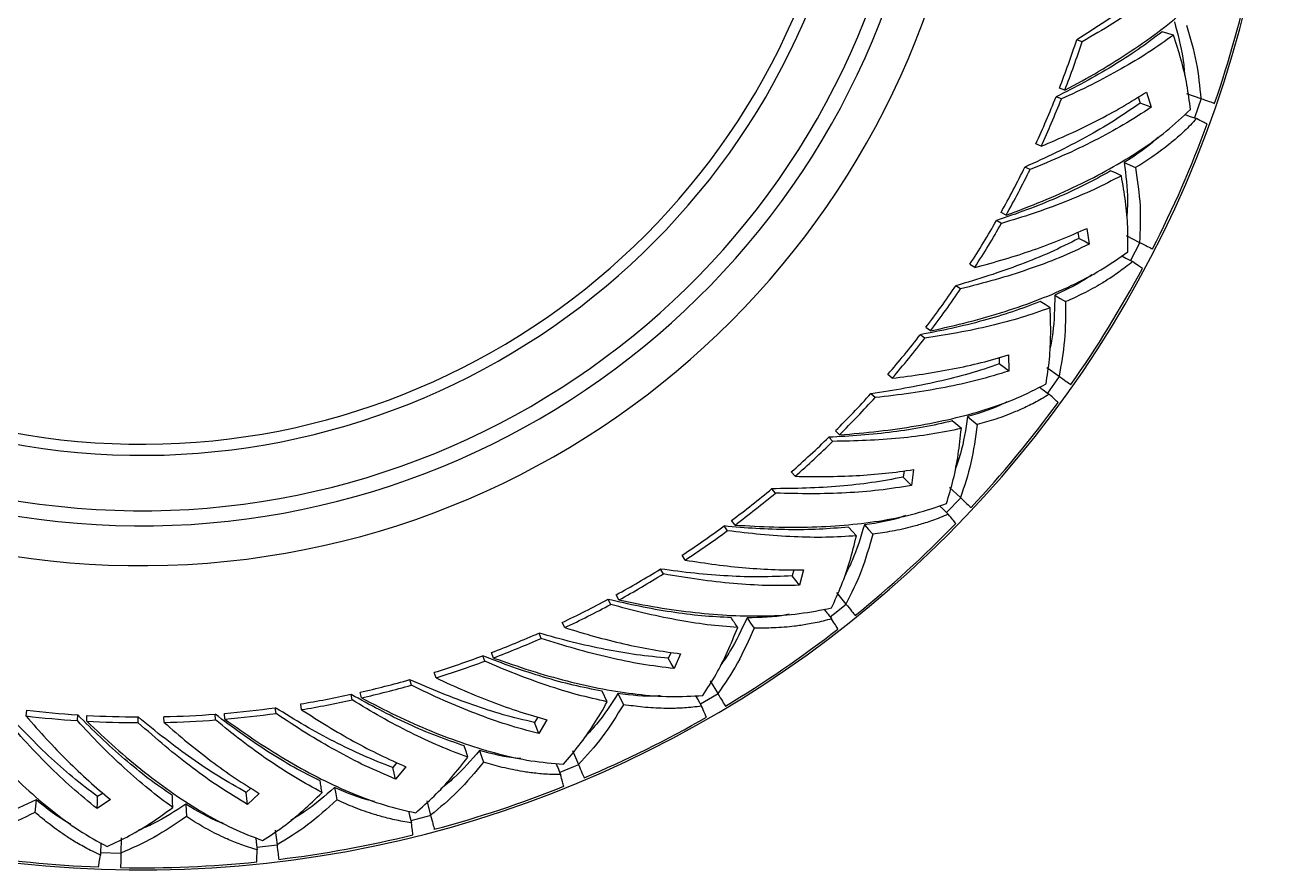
# Model space of a CAD drawing. Header units: millimetres. Extents: x 0 to 597, y 0 to 420.
# Drawn here: x 418.37 to 431.41, y 239.92 to 248.71 of the extents above; entities that cross this region are included whole.
import ezdxf

# ---------------------------------------------------------------- set-up
doc = ezdxf.new("R2010")
doc.units = ezdxf.units.MM

msp = doc.modelspace()

# ---------------------------------------------------------------- linework, layer by layer
at = {"color": 7, "linetype": 'Continuous', "lineweight": 25}
for p, q in [((429.361, 248.541), (429.304, 248.56)), ((429.145, 247.946), (429.089, 247.968)), ((429.181, 248.036), (429.125, 248.058)), ((429.945, 247.966), (429.963, 247.902)), ((430.031, 248.018), (430.08, 247.859)), ((430.447, 248.001), (430.595, 247.95)), ((430.598, 247.949), (430.528, 247.749)), ((430.08, 247.859), (429.963, 247.902)), ((428.934, 247.453), (428.879, 247.478)), ((429.798, 247.283), (429.917, 247.231)), ((428.819, 247.21), (428.765, 247.237)), ((428.57, 246.735), (428.517, 246.764)), ((428.522, 246.651), (428.47, 246.68)), ((429.317, 246.559), (429.326, 246.493)), ((429.409, 246.599), (429.435, 246.434)), ((429.819, 246.524), (429.958, 246.453)), ((429.962, 246.452), (429.864, 246.264)), ((428.244, 246.192), (428.194, 246.224)), ((428.096, 245.968), (428.047, 246.002)), ((427.724, 245.455), (427.677, 245.492)), ((427.784, 245.532), (427.736, 245.568)), ((428.499, 245.254), (428.499, 245.188)), ((428.596, 245.281), (428.599, 245.114)), ((427.386, 245.039), (427.34, 245.078)), ((428.992, 245.149), (429.12, 245.06)), ((429.122, 245.057), (428.999, 244.885)), ((427.208, 244.838), (427.164, 244.878)), ((428.104, 244.515), (428.01, 244.594)), ((428.169, 244.639), (428.269, 244.556)), ((426.768, 244.382), (426.727, 244.425)), ((426.838, 244.45), (426.795, 244.493)), ((426.375, 244.018), (426.335, 244.063)), ((427.508, 244.075), (427.498, 244.009)), ((427.607, 244.088), (427.587, 243.922)), ((427.981, 243.903), (428.095, 243.796)), ((426.171, 243.843), (426.133, 243.889)), ((428.098, 243.794), (427.951, 243.64)), ((425.672, 243.452), (425.637, 243.501)), ((425.75, 243.51), (425.714, 243.558)), ((427.013, 243.398), (426.931, 243.49)), ((425.232, 243.146), (425.199, 243.196)), ((425.006, 243.002), (424.974, 243.053)), ((426.362, 243.046), (426.343, 242.982)), ((426.462, 243.045), (426.419, 242.884)), ((424.458, 242.685), (424.429, 242.737)), ((424.543, 242.731), (424.514, 242.784)), ((426.806, 242.809), (426.904, 242.688)), ((423.979, 242.443), (423.953, 242.497)), ((423.735, 242.331), (423.711, 242.386)), ((423.148, 242.093), (423.127, 242.149)), ((423.239, 242.127), (423.217, 242.183)), ((425.084, 242.186), (425.056, 242.125)), ((425.183, 242.171), (425.118, 242.017)), ((422.64, 241.92), (422.622, 241.977)), ((422.383, 241.844), (422.367, 241.901)), ((425.491, 241.89), (425.571, 241.756)), ((421.768, 241.69), (421.756, 241.748)), ((421.863, 241.711), (421.85, 241.769)), ((424.421, 241.671), (424.368, 241.782)), ((418.375, 241.523), (418.382, 241.583)), ((420.443, 241.49), (420.438, 241.55)), ((420.976, 241.549), (420.968, 241.609)), ((421.242, 241.589), (421.232, 241.648)), ((418.909, 241.475), (418.913, 241.535)), ((419.006, 241.469), (419.009, 241.529)), ((419.542, 241.453), (419.543, 241.513)), ((419.811, 241.456), (419.809, 241.516)), ((420.346, 241.482), (420.342, 241.542)), ((423.698, 241.512), (423.663, 241.456)), ((423.708, 241.341), (423.663, 241.456)), ((423.794, 241.483), (423.708, 241.341)), ((424.06, 241.163), (424.121, 241.019)), ((422.233, 241.038), (422.189, 240.987)), ((422.324, 240.996), (422.219, 240.866)), ((420.715, 240.772), (420.666, 240.728)), ((419.252, 240.655), (419.115, 240.559)), ((419.176, 240.72), (419.12, 240.684)), ((420.8, 240.718), (420.678, 240.604)), ((422.543, 240.641), (422.583, 240.49)), ((422.584, 240.487), (422.378, 240.434)), ((419.364, 240.254), (419.362, 240.097)), ((420.967, 240.336), (420.986, 240.181)), ((420.986, 240.178), (420.776, 240.154)), ((419.361, 240.094), (419.149, 240.099))]:
    msp.add_line(p, q, dxfattribs=at)
at = {"color": 7, "linetype": 'Continuous', "lineweight": 25, "flags": 128}
for points in [[(430.311, 248.61), (430.252, 248.627), (430.193, 248.644)], [(430.431, 247.785), (430.475, 247.768), (430.549, 247.741)], [(429.769, 247.146), (429.713, 247.172), (429.657, 247.197)], [(429.435, 246.434), (429.38, 246.464), (429.326, 246.493)], [(429.773, 246.312), (429.814, 246.29), (429.884, 246.253)], [(429.076, 245.904), (429.131, 245.87), (429.187, 245.836)], [(429.028, 245.772), (428.976, 245.805), (428.924, 245.838)], [(428.599, 245.114), (428.549, 245.151), (428.499, 245.188)], [(427.587, 243.922), (427.542, 243.966), (427.498, 244.009)], [(427.877, 243.712), (427.911, 243.679), (427.968, 243.624)], [(427.095, 243.512), (427.139, 243.464), (427.183, 243.416)], [(426.419, 242.884), (426.381, 242.933), (426.343, 242.982)], [(426.907, 242.685), (426.77, 242.576), (426.741, 242.553)], [(425.875, 242.545), (425.912, 242.491), (425.948, 242.438)], [(425.118, 242.017), (425.087, 242.071), (425.056, 242.125)], [(424.532, 241.758), (424.561, 241.7), (424.59, 241.641)], [(425.339, 241.735), (425.362, 241.694), (425.402, 241.626)], [(425.573, 241.753), (425.473, 241.694), (425.39, 241.645)], [(422.971, 241.095), (422.952, 241.153), (422.934, 241.212)], [(423.092, 241.165), (423.113, 241.103), (423.133, 241.042)], [(422.219, 240.866), (422.204, 240.927), (422.189, 240.987)], [(424.123, 241.015), (424.069, 240.993), (423.927, 240.934)], [(421.584, 240.779), (421.596, 240.715), (421.608, 240.651)], [(418.481, 240.65), (418.475, 240.585), (418.468, 240.52)], [(419.115, 240.559), (419.118, 240.621), (419.12, 240.684)], [(419.901, 240.571), (419.899, 240.633), (419.898, 240.695)], [(420.678, 240.604), (420.672, 240.666), (420.666, 240.728)], [(420.037, 240.606), (420.04, 240.541), (420.043, 240.476)], [(422.354, 240.534), (422.365, 240.488), (422.384, 240.412)], [(420.765, 240.256), (420.77, 240.21), (420.778, 240.131)]]:
    msp.add_lwpolyline(points, dxfattribs=at)
at = {"color": 7, "linetype": 'Continuous', "lineweight": 25}
for radius, start, end in [(11.833, 176.9553, 77.3499), (8.667, 105.6409, 356.9553), (8.252, 176.9553, 73.794), (8.095, 176.9553, 73.565), (7.518, 176.9553, 72.6384), (7.403, 176.9553, 72.4351), (11.811, 340.9553, 347.8443), (10.241, 338.8395, 341.8234), (10.301, 338.8395, 341.8234), (10.241, 335.3153, 338.2991), (10.301, 335.3153, 338.2991), (11.811, 332.9553, 339.8443), (10.241, 330.8395, 333.8234), (10.301, 330.8395, 333.8234), (10.241, 327.3153, 330.2991), (10.301, 327.3153, 330.2991), (11.811, 324.9553, 331.8443), (10.241, 322.8395, 325.8234), (10.301, 322.8395, 325.8234), (10.241, 319.3153, 322.2991), (10.301, 319.3153, 322.2991), (10.241, 314.8395, 317.8234), (10.301, 314.8395, 317.8234), (11.811, 316.9553, 323.8443), (10.241, 311.3153, 314.2991), (10.301, 311.3153, 314.2991), (10.241, 306.8395, 309.8234), (10.301, 306.8395, 309.8234), (10.241, 303.3153, 306.2991), (11.811, 308.9553, 315.8443), (10.301, 303.3153, 306.2991), (10.241, 298.8395, 301.8234), (10.301, 298.8395, 301.8234), (10.241, 295.3153, 298.2991), (10.301, 295.3153, 298.2991), (10.241, 290.8395, 293.8234), (10.301, 290.8395, 293.8234), (11.811, 300.9553, 307.8443), (10.241, 287.3153, 290.2991), (10.301, 287.3153, 290.2991), (10.241, 282.8395, 285.8234), (10.301, 282.8395, 285.8234), (10.241, 279.3153, 282.2991), (10.301, 279.3153, 282.2991), (10.241, 263.3153, 266.2991), (10.241, 274.8395, 277.8234), (10.301, 274.8395, 277.8234), (10.301, 263.3153, 266.2991), (10.301, 266.8395, 269.8234), (10.241, 266.8395, 269.8234), (10.241, 271.3153, 274.2991), (10.301, 271.3153, 274.2991), (11.811, 292.9553, 299.8443), (11.811, 284.9553, 291.8443), (11.811, 276.9553, 283.8443), (11.811, 260.9553, 267.8443), (11.811, 268.9553, 275.8443)]:
    msp.add_arc((419.574, 251.755), radius, start, end, dxfattribs=at)
for points, knots in [([(429.181, 248.036), (429.3, 248.101), (429.539, 248.232), (429.873, 248.443), (430.184, 248.662), (430.464, 248.892), (430.719, 249.134), (430.857, 249.305), (430.927, 249.393)], [0, 0, 0, 0, 0.166041, 0.333058, 0.499187, 0.663306, 0.828996, 1, 1, 1, 1]), ([(430.398, 249.385), (430.317, 249.311), (430.159, 249.164), (429.891, 248.955), (429.609, 248.753), (429.406, 248.624), (429.304, 248.56)], [0, 0, 0, 0, 0.255034, 0.499997, 0.749996, 1, 1, 1, 1]), ([(430.52, 249.359), (430.434, 249.284), (430.266, 249.138), (429.983, 248.93), (429.684, 248.73), (429.469, 248.604), (429.361, 248.541)], [0, 0, 0, 0, 0.2553174, 0.5002989, 0.7501599, 1, 1, 1, 1]), ([(430.32, 248.75), (430.355, 248.621), (430.407, 248.432), (430.422, 248.252), (430.427, 248.194)], [0, 0, 0, 0, 0.677836, 1, 1, 1, 1]), ([(430.193, 248.644), (430.111, 248.583), (429.949, 248.46), (429.677, 248.286), (429.391, 248.121), (429.189, 248.018), (429.089, 247.968)], [0, 0, 0, 0, 0.250448, 0.499999, 0.755253, 1, 1, 1, 1]), ([(430.311, 248.61), (430.225, 248.549), (430.054, 248.427), (429.766, 248.255), (429.465, 248.094), (429.25, 247.994), (429.145, 247.946)], [0, 0, 0, 0, 0.250635, 0.500174, 0.755311, 1, 1, 1, 1]), ([(430.488, 247.836), (430.477, 247.921), (430.456, 248.089), (430.395, 248.348), (430.339, 248.523), (430.311, 248.61)], [0, 0, 0, 0, 0.339373, 0.672334, 1, 1, 1, 1]), ([(430.446, 248.715), (430.484, 248.584), (430.56, 248.322), (430.583, 248.074), (430.595, 247.95)], [0, 0, 0, 0, 0.499579, 1, 1, 1, 1]), ([(428.934, 247.453), (429.033, 247.495), (429.231, 247.58), (429.513, 247.717), (429.783, 247.862), (429.948, 247.966), (430.031, 248.018)], [0, 0, 0, 0, 0.249919, 0.499819, 0.749989, 1, 1, 1, 1]), ([(430.595, 247.95), (430.627, 247.939), (430.691, 247.917), (430.723, 247.906), (430.739, 247.9)], [0, 0, 0, 0, 0.498256, 1, 1, 1, 1]), ([(428.57, 246.735), (428.697, 246.783), (428.952, 246.88), (429.312, 247.041), (429.65, 247.216), (429.96, 247.404), (430.245, 247.608), (430.406, 247.759), (430.488, 247.836)], [0, 0, 0, 0, 0.166041, 0.333058, 0.499186, 0.663304, 0.828995, 1, 1, 1, 1]), ([(429.963, 247.902), (429.872, 247.839), (429.695, 247.716), (429.401, 247.546), (429.093, 247.386), (428.874, 247.286), (428.765, 247.237)], [0, 0, 0, 0, 0.2550337, 0.499997, 0.749998, 1, 1, 1, 1]), ([(430.08, 247.859), (429.984, 247.797), (429.798, 247.675), (429.488, 247.509), (429.165, 247.353), (428.934, 247.258), (428.819, 247.21)], [0, 0, 0, 0, 0.255316, 0.5003, 0.750161, 1, 1, 1, 1]), ([(430.549, 247.741), (430.528, 247.719), (430.489, 247.675), (430.428, 247.615), (430.37, 247.561), (430.315, 247.514), (430.224, 247.44), (430.096, 247.344), (429.974, 247.267), (429.917, 247.231)], [0, 0, 0, 0, 0.120105, 0.230147, 0.330172, 0.420239, 0.5004, 0.764728, 1, 1, 1, 1]), ([(430.662, 247.685), (430.649, 247.691), (430.623, 247.704), (430.574, 247.729), (430.549, 247.741)], [0, 0, 0, 0, 0.5003701, 1, 1, 1, 1]), ([(430.149, 247.547), (430.142, 247.54), (430.044, 247.442), (429.916, 247.36), (429.798, 247.283)], [0, 0, 0, 0, 0.073598, 1, 1, 1, 1]), ([(429.798, 247.283), (429.814, 247.151), (429.839, 246.956), (429.829, 246.776), (429.826, 246.718)], [0, 0, 0, 0, 0.677833, 1, 1, 1, 1]), ([(429.657, 247.197), (429.567, 247.147), (429.39, 247.048), (429.096, 246.914), (428.79, 246.79), (428.575, 246.716), (428.47, 246.68)], [0, 0, 0, 0, 0.250454, 0.499998, 0.755253, 1, 1, 1, 1]), ([(429.917, 247.231), (429.936, 247.096), (429.975, 246.826), (429.964, 246.578), (429.958, 246.453)], [0, 0, 0, 0, 0.499577, 1, 1, 1, 1]), ([(429.769, 247.146), (429.675, 247.098), (429.489, 247.001), (429.18, 246.871), (428.859, 246.753), (428.633, 246.684), (428.522, 246.651)], [0, 0, 0, 0, 0.2506376, 0.5001735, 0.7553099, 1, 1, 1, 1]), ([(429.836, 246.355), (429.837, 246.44), (429.84, 246.61), (429.816, 246.875), (429.784, 247.056), (429.769, 247.146)], [0, 0, 0, 0, 0.339378, 0.672331, 1, 1, 1, 1]), ([(428.244, 246.192), (428.348, 246.22), (428.556, 246.276), (428.854, 246.373), (429.142, 246.479), (429.32, 246.559), (429.409, 246.599)], [0, 0, 0, 0, 0.249916, 0.499818, 0.749987, 1, 1, 1, 1]), ([(429.326, 246.493), (429.227, 246.444), (429.035, 246.347), (428.719, 246.22), (428.393, 246.104), (428.162, 246.036), (428.047, 246.002)], [0, 0, 0, 0, 0.255032, 0.499996, 0.75, 1, 1, 1, 1]), ([(429.435, 246.434), (429.332, 246.386), (429.131, 246.292), (428.801, 246.17), (428.459, 246.061), (428.217, 245.999), (428.096, 245.968)], [0, 0, 0, 0, 0.2553188, 0.5003047, 0.7501603, 1, 1, 1, 1]), ([(429.958, 246.453), (429.988, 246.438), (430.049, 246.407), (430.079, 246.392), (430.094, 246.384)], [0, 0, 0, 0, 0.498255, 1, 1, 1, 1]), ([(427.784, 245.532), (427.916, 245.562), (428.182, 245.622), (428.561, 245.732), (428.92, 245.857), (429.253, 246.001), (429.564, 246.164), (429.745, 246.29), (429.836, 246.355)], [0, 0, 0, 0, 0.166042, 0.333057, 0.499187, 0.663304, 0.828995, 1, 1, 1, 1]), ([(429.884, 246.253), (429.86, 246.233), (429.815, 246.196), (429.746, 246.145), (429.681, 246.1), (429.62, 246.06), (429.52, 245.999), (429.38, 245.922), (429.249, 245.863), (429.187, 245.836)], [0, 0, 0, 0, 0.120104, 0.230143, 0.330172, 0.420243, 0.500397, 0.764725, 1, 1, 1, 1]), ([(429.988, 246.181), (429.976, 246.189), (429.952, 246.206), (429.906, 246.237), (429.884, 246.253)], [0, 0, 0, 0, 0.500369, 1, 1, 1, 1]), ([(429.46, 246.116), (429.452, 246.11), (429.342, 246.027), (429.204, 245.963), (429.076, 245.904)], [0, 0, 0, 0, 0.073589, 1, 1, 1, 1]), ([(429.076, 245.904), (429.074, 245.771), (429.071, 245.575), (429.036, 245.398), (429.025, 245.34)], [0, 0, 0, 0, 0.677835, 1, 1, 1, 1]), ([(428.924, 245.838), (428.829, 245.801), (428.639, 245.728), (428.33, 245.636), (428.01, 245.556), (427.786, 245.513), (427.677, 245.492)], [0, 0, 0, 0, 0.25045, 0.499997, 0.755248, 1, 1, 1, 1]), ([(429.028, 245.772), (428.929, 245.737), (428.731, 245.667), (428.407, 245.582), (428.072, 245.51), (427.839, 245.473), (427.724, 245.455)], [0, 0, 0, 0, 0.250639, 0.500175, 0.75531, 1, 1, 1, 1]), ([(428.985, 244.979), (428.998, 245.064), (429.024, 245.232), (429.037, 245.497), (429.031, 245.681), (429.028, 245.772)], [0, 0, 0, 0, 0.3393679, 0.6723339, 1, 1, 1, 1]), ([(429.187, 245.836), (429.187, 245.7), (429.188, 245.427), (429.142, 245.182), (429.12, 245.06)], [0, 0, 0, 0, 0.499584, 1, 1, 1, 1]), ([(427.386, 245.039), (427.492, 245.053), (427.706, 245.08), (428.015, 245.134), (428.314, 245.199), (428.502, 245.253), (428.596, 245.281)], [0, 0, 0, 0, 0.249916, 0.499818, 0.749986, 1, 1, 1, 1]), ([(428.499, 245.188), (428.394, 245.152), (428.19, 245.083), (427.86, 245.001), (427.52, 244.931), (427.282, 244.896), (427.164, 244.878)], [0, 0, 0, 0, 0.255031, 0.499993, 0.749997, 1, 1, 1, 1]), ([(428.599, 245.114), (428.49, 245.081), (428.277, 245.015), (427.934, 244.941), (427.58, 244.88), (427.332, 244.852), (427.208, 244.838)], [0, 0, 0, 0, 0.255317, 0.500303, 0.75016, 1, 1, 1, 1]), ([(426.838, 244.45), (426.973, 244.461), (427.245, 244.484), (427.636, 244.54), (428.008, 244.614), (428.358, 244.71), (428.689, 244.828), (428.885, 244.928), (428.985, 244.979)], [0, 0, 0, 0, 0.166041, 0.333056, 0.499185, 0.663302, 0.828992, 1, 1, 1, 1]), ([(428.916, 244.946), (428.929, 244.937), (428.963, 244.912), (428.996, 244.887), (429.018, 244.872)], [0, 0, 0, 0, 0.372334, 1, 1, 1, 1]), ([(429.12, 245.06), (429.147, 245.04), (429.202, 245.002), (429.23, 244.982), (429.244, 244.972)], [0, 0, 0, 0, 0.498255, 1, 1, 1, 1]), ([(429.018, 244.872), (428.992, 244.856), (428.942, 244.825), (428.866, 244.784), (428.796, 244.748), (428.73, 244.718), (428.623, 244.671), (428.473, 244.614), (428.335, 244.574), (428.269, 244.556)], [0, 0, 0, 0, 0.120107, 0.230141, 0.330175, 0.420244, 0.500401, 0.764725, 1, 1, 1, 1]), ([(429.111, 244.786), (429.1, 244.796), (429.079, 244.816), (429.038, 244.853), (429.018, 244.872)], [0, 0, 0, 0, 0.500373, 1, 1, 1, 1]), ([(428.579, 244.795), (428.571, 244.79), (428.45, 244.723), (428.304, 244.679), (428.169, 244.639)], [0, 0, 0, 0, 0.073596, 1, 1, 1, 1]), ([(428.01, 244.594), (427.91, 244.571), (427.712, 244.525), (427.393, 244.477), (427.065, 244.442), (426.838, 244.431), (426.727, 244.425)], [0, 0, 0, 0, 0.250452, 0.499998, 0.755252, 1, 1, 1, 1]), ([(428.169, 244.639), (428.149, 244.507), (428.119, 244.313), (428.06, 244.142), (428.04, 244.088)], [0, 0, 0, 0, 0.67785, 1, 1, 1, 1]), ([(428.269, 244.556), (428.251, 244.421), (428.214, 244.15), (428.134, 243.914), (428.095, 243.796)], [0, 0, 0, 0, 0.499569, 1, 1, 1, 1]), ([(428.104, 244.515), (428, 244.494), (427.794, 244.452), (427.462, 244.412), (427.121, 244.388), (426.884, 244.384), (426.768, 244.382)], [0, 0, 0, 0, 0.250638, 0.500175, 0.755311, 1, 1, 1, 1]), ([(427.95, 243.735), (427.975, 243.817), (428.024, 243.98), (428.074, 244.241), (428.094, 244.424), (428.104, 244.515)], [0, 0, 0, 0, 0.339372, 0.6723243, 1, 1, 1, 1]), ([(426.375, 244.018), (426.483, 244.016), (426.698, 244.013), (427.012, 244.024), (427.317, 244.047), (427.51, 244.074), (427.607, 244.088)], [0, 0, 0, 0, 0.249916, 0.499818, 0.749987, 1, 1, 1, 1]), ([(427.498, 244.009), (427.39, 243.989), (427.178, 243.949), (426.839, 243.913), (426.493, 243.892), (426.253, 243.89), (426.133, 243.889)], [0, 0, 0, 0, 0.255035, 0.499996, 0.749998, 1, 1, 1, 1]), ([(427.587, 243.922), (427.475, 243.905), (427.255, 243.87), (426.904, 243.843), (426.545, 243.833), (426.296, 243.84), (426.171, 243.843)], [0, 0, 0, 0, 0.255317, 0.500302, 0.750159, 1, 1, 1, 1]), ([(428.095, 243.796), (428.119, 243.773), (428.169, 243.727), (428.194, 243.704), (428.206, 243.692)], [0, 0, 0, 0, 0.498254, 1, 1, 1, 1]), ([(425.75, 243.51), (425.886, 243.503), (426.158, 243.487), (426.553, 243.488), (426.933, 243.51), (427.292, 243.556), (427.636, 243.626), (427.845, 243.699), (427.95, 243.735)], [0, 0, 0, 0, 0.16604, 0.333057, 0.499184, 0.663302, 0.828993, 1, 1, 1, 1]), ([(426.931, 243.49), (426.83, 243.481), (426.627, 243.463), (426.304, 243.46), (425.974, 243.471), (425.748, 243.491), (425.637, 243.501)], [0, 0, 0, 0, 0.250452, 0.499998, 0.755251, 1, 1, 1, 1]), ([(427.095, 243.512), (427.057, 243.384), (427, 243.196), (426.918, 243.036), (426.891, 242.984)], [0, 0, 0, 0, 0.67784, 1, 1, 1, 1]), ([(427.523, 243.61), (427.514, 243.606), (427.385, 243.557), (427.234, 243.533), (427.095, 243.512)], [0, 0, 0, 0, 0.073598, 1, 1, 1, 1]), ([(427.968, 243.624), (427.94, 243.612), (427.886, 243.588), (427.806, 243.558), (427.731, 243.533), (427.662, 243.512), (427.549, 243.481), (427.393, 243.445), (427.25, 243.425), (427.183, 243.416)], [0, 0, 0, 0, 0.120103, 0.23014, 0.330172, 0.420239, 0.500399, 0.764725, 1, 1, 1, 1]), ([(428.048, 243.527), (428.039, 243.538), (428.02, 243.56), (427.985, 243.603), (427.968, 243.624)], [0, 0, 0, 0, 0.500373, 1, 1, 1, 1]), ([(427.013, 243.398), (426.908, 243.392), (426.698, 243.379), (426.363, 243.386), (426.022, 243.409), (425.787, 243.438), (425.672, 243.452)], [0, 0, 0, 0, 0.250638, 0.500175, 0.755312, 1, 1, 1, 1]), ([(426.753, 242.648), (426.789, 242.725), (426.86, 242.88), (426.946, 243.131), (426.991, 243.31), (427.013, 243.398)], [0, 0, 0, 0, 0.339373, 0.672338, 1, 1, 1, 1]), ([(427.183, 243.416), (427.146, 243.284), (427.071, 243.022), (426.96, 242.799), (426.904, 242.688)], [0, 0, 0, 0, 0.499569, 1, 1, 1, 1]), ([(425.232, 243.146), (425.338, 243.13), (425.551, 243.097), (425.863, 243.064), (426.169, 243.044), (426.364, 243.044), (426.462, 243.045)], [0, 0, 0, 0, 0.249916, 0.499817, 0.749986, 1, 1, 1, 1]), ([(426.343, 242.982), (426.233, 242.977), (426.017, 242.967), (425.677, 242.978), (425.332, 243.005), (425.093, 243.037), (424.974, 243.053)], [0, 0, 0, 0, 0.255034, 0.499995, 0.749996, 1, 1, 1, 1]), ([(426.419, 242.884), (426.305, 242.881), (426.083, 242.877), (425.732, 242.9), (425.375, 242.94), (425.129, 242.981), (425.006, 243.002)], [0, 0, 0, 0, 0.255317, 0.500302, 0.750159, 1, 1, 1, 1]), ([(425.709, 242.547), (425.607, 242.552), (425.404, 242.562), (425.084, 242.604), (424.759, 242.661), (424.538, 242.712), (424.429, 242.737)], [0, 0, 0, 0, 0.250451, 0.499996, 0.755252, 1, 1, 1, 1]), ([(424.543, 242.731), (424.676, 242.704), (424.944, 242.651), (425.335, 242.597), (425.714, 242.566), (426.076, 242.562), (426.427, 242.583), (426.643, 242.626), (426.753, 242.648)], [0, 0, 0, 0, 0.166042, 0.333057, 0.499185, 0.663302, 0.828992, 1, 1, 1, 1]), ([(425.778, 242.444), (425.673, 242.452), (425.463, 242.469), (425.133, 242.523), (424.798, 242.593), (424.569, 242.654), (424.458, 242.685)], [0, 0, 0, 0, 0.250636, 0.500174, 0.75531, 1, 1, 1, 1]), ([(426.677, 242.635), (426.687, 242.622), (426.713, 242.589), (426.739, 242.556), (426.755, 242.535)], [0, 0, 0, 0, 0.37232, 1, 1, 1, 1]), ([(426.904, 242.688), (426.926, 242.662), (426.968, 242.609), (426.989, 242.583), (427, 242.57)], [0, 0, 0, 0, 0.498252, 1, 1, 1, 1]), ([(425.875, 242.545), (425.819, 242.424), (425.736, 242.246), (425.633, 242.098), (425.599, 242.051)], [0, 0, 0, 0, 0.677837, 1, 1, 1, 1]), ([(425.778, 242.444), (425.766, 242.461), (425.743, 242.495), (425.721, 242.529), (425.709, 242.547)], [0, 0, 0, 0, 0.500012, 1, 1, 1, 1]), ([(426.312, 242.583), (426.302, 242.58), (426.168, 242.549), (426.016, 242.547), (425.875, 242.545)], [0, 0, 0, 0, 0.073593, 1, 1, 1, 1]), ([(426.755, 242.535), (426.725, 242.527), (426.669, 242.511), (426.585, 242.492), (426.507, 242.478), (426.436, 242.467), (426.32, 242.451), (426.16, 242.438), (426.016, 242.438), (425.948, 242.438)], [0, 0, 0, 0, 0.1201, 0.230142, 0.330169, 0.420238, 0.500399, 0.764725, 1, 1, 1, 1]), ([(426.821, 242.427), (426.813, 242.44), (426.798, 242.465), (426.769, 242.512), (426.755, 242.535)], [0, 0, 0, 0, 0.500372, 1, 1, 1, 1]), ([(425.056, 242.125), (424.946, 242.136), (424.732, 242.156), (424.397, 242.214), (424.058, 242.289), (423.826, 242.354), (423.711, 242.386)], [0, 0, 0, 0, 0.255034, 0.499994, 0.749993, 1, 1, 1, 1]), ([(425.118, 242.017), (425.005, 242.031), (424.784, 242.058), (424.44, 242.129), (424.091, 242.218), (423.854, 242.293), (423.735, 242.331)], [0, 0, 0, 0, 0.2553166, 0.5003014, 0.7501591, 1, 1, 1, 1]), ([(423.979, 242.443), (424.082, 242.412), (424.288, 242.349), (424.593, 242.273), (424.892, 242.211), (425.086, 242.184), (425.183, 242.171)], [0, 0, 0, 0, 0.249918, 0.499818, 0.749987, 1, 1, 1, 1]), ([(425.415, 241.737), (425.462, 241.809), (425.554, 241.952), (425.674, 242.189), (425.743, 242.36), (425.778, 242.444)], [0, 0, 0, 0, 0.339383, 0.672336, 1, 1, 1, 1]), ([(425.948, 242.438), (425.893, 242.313), (425.783, 242.064), (425.642, 241.859), (425.571, 241.756)], [0, 0, 0, 0, 0.499569, 1, 1, 1, 1]), ([(424.368, 241.782), (424.268, 241.802), (424.068, 241.84), (423.757, 241.926), (423.443, 242.028), (423.231, 242.109), (423.127, 242.149)], [0, 0, 0, 0, 0.25045, 0.499998, 0.755253, 1, 1, 1, 1]), ([(424.421, 241.671), (424.319, 241.694), (424.113, 241.74), (423.794, 241.839), (423.472, 241.955), (423.254, 242.048), (423.148, 242.093)], [0, 0, 0, 0, 0.250638, 0.500175, 0.755312, 1, 1, 1, 1]), ([(423.239, 242.127), (423.367, 242.082), (423.624, 241.992), (424.004, 241.885), (424.375, 241.801), (424.734, 241.746), (425.084, 241.719), (425.304, 241.731), (425.415, 241.737)], [0, 0, 0, 0, 0.166042, 0.333057, 0.499186, 0.663303, 0.828993, 1, 1, 1, 1]), ([(423.663, 241.456), (423.555, 241.481), (423.345, 241.531), (423.022, 241.636), (422.697, 241.757), (422.477, 241.853), (422.367, 241.901)], [0, 0, 0, 0, 0.255034, 0.499994, 0.749995, 1, 1, 1, 1]), ([(423.708, 241.341), (423.599, 241.37), (423.384, 241.427), (423.053, 241.546), (422.72, 241.682), (422.495, 241.79), (422.383, 241.844)], [0, 0, 0, 0, 0.255314, 0.5003, 0.750161, 1, 1, 1, 1]), ([(422.64, 241.92), (422.738, 241.875), (422.933, 241.785), (423.224, 241.667), (423.512, 241.564), (423.7, 241.51), (423.794, 241.483)], [0, 0, 0, 0, 0.249919, 0.499816, 0.749987, 1, 1, 1, 1]), ([(422.934, 241.212), (422.837, 241.245), (422.645, 241.311), (422.348, 241.439), (422.052, 241.584), (421.853, 241.694), (421.756, 241.748)], [0, 0, 0, 0, 0.250452, 0.499998, 0.755251, 1, 1, 1, 1]), ([(422.971, 241.095), (422.872, 241.132), (422.675, 241.206), (422.373, 241.348), (422.07, 241.508), (421.868, 241.63), (421.768, 241.69)], [0, 0, 0, 0, 0.250636, 0.50017, 0.75531, 1, 1, 1, 1]), ([(421.863, 241.711), (421.984, 241.649), (422.226, 241.524), (422.587, 241.364), (422.943, 241.23), (423.291, 241.125), (423.633, 241.05), (423.853, 241.031), (423.964, 241.022)], [0, 0, 0, 0, 0.166041, 0.333058, 0.499185, 0.663303, 0.828993, 1, 1, 1, 1]), ([(424.532, 241.758), (424.46, 241.646), (424.353, 241.481), (424.23, 241.349), (424.19, 241.307)], [0, 0, 0, 0, 0.677839, 1, 1, 1, 1]), ([(424.97, 241.734), (424.96, 241.733), (424.823, 241.721), (424.672, 241.74), (424.532, 241.758)], [0, 0, 0, 0, 0.073593, 1, 1, 1, 1]), ([(425.571, 241.756), (425.589, 241.727), (425.623, 241.669), (425.641, 241.64), (425.65, 241.625)], [0, 0, 0, 0, 0.498254, 1, 1, 1, 1]), ([(417.58, 241.648), (417.665, 241.542), (417.836, 241.329), (418.101, 241.037), (418.371, 240.769), (418.646, 240.533), (418.928, 240.324), (419.121, 240.218), (419.219, 240.164)], [0, 0, 0, 0, 0.16604, 0.333055, 0.499187, 0.663303, 0.828993, 1, 1, 1, 1]), ([(419.115, 240.559), (419.027, 240.631), (418.854, 240.771), (418.6, 241.014), (418.352, 241.273), (418.19, 241.463), (418.109, 241.558)], [0, 0, 0, 0, 0.255314, 0.500298, 0.750157, 1, 1, 1, 1]), ([(419.12, 240.684), (419.033, 240.75), (418.861, 240.881), (418.608, 241.108), (418.361, 241.351), (418.199, 241.529), (418.118, 241.617)], [0, 0, 0, 0, 0.255031, 0.499996, 0.749997, 1, 1, 1, 1]), ([(422.189, 240.987), (422.087, 241.027), (421.886, 241.106), (421.58, 241.255), (421.275, 241.42), (421.071, 241.546), (420.968, 241.609)], [0, 0, 0, 0, 0.2550363, 0.4999957, 0.7499979, 1, 1, 1, 1]), ([(422.219, 240.866), (422.114, 240.911), (421.909, 240.998), (421.598, 241.161), (421.288, 241.342), (421.08, 241.48), (420.976, 241.549)], [0, 0, 0, 0, 0.255317, 0.500306, 0.750164, 1, 1, 1, 1]), ([(421.242, 241.589), (421.332, 241.531), (421.513, 241.414), (421.785, 241.257), (422.056, 241.115), (422.235, 241.036), (422.324, 240.996)], [0, 0, 0, 0, 0.249918, 0.499817, 0.749988, 1, 1, 1, 1]), ([(423.964, 241.022), (424.02, 241.087), (424.131, 241.215), (424.283, 241.433), (424.376, 241.592), (424.421, 241.671)], [0, 0, 0, 0, 0.339378, 0.672334, 1, 1, 1, 1]), ([(424.59, 241.641), (424.518, 241.526), (424.374, 241.294), (424.206, 241.11), (424.121, 241.019)], [0, 0, 0, 0, 0.4995769, 1, 1, 1, 1]), ([(425.402, 241.626), (425.371, 241.622), (425.313, 241.614), (425.227, 241.607), (425.149, 241.603), (425.076, 241.602), (424.959, 241.603), (424.799, 241.612), (424.657, 241.632), (424.59, 241.641)], [0, 0, 0, 0, 0.120105, 0.230144, 0.330171, 0.420242, 0.5004, 0.764723, 1, 1, 1, 1]), ([(425.452, 241.51), (425.446, 241.523), (425.435, 241.55), (425.413, 241.6), (425.402, 241.626)], [0, 0, 0, 0, 0.500366, 1, 1, 1, 1]), ([(418.375, 241.523), (418.446, 241.442), (418.588, 241.28), (418.806, 241.055), (419.027, 240.843), (419.177, 240.718), (419.252, 240.655)], [0, 0, 0, 0, 0.249914, 0.499817, 0.749987, 1, 1, 1, 1]), ([(419.901, 240.571), (419.817, 240.634), (419.648, 240.759), (419.396, 240.98), (419.149, 241.217), (418.988, 241.39), (418.909, 241.475)], [0, 0, 0, 0, 0.250637, 0.500173, 0.755313, 1, 1, 1, 1]), ([(419.898, 240.695), (419.814, 240.753), (419.647, 240.869), (419.397, 241.074), (419.152, 241.295), (418.992, 241.456), (418.913, 241.535)], [0, 0, 0, 0, 0.2504525, 0.4999974, 0.7552566, 1, 1, 1, 1]), ([(419.006, 241.469), (419.105, 241.376), (419.303, 241.189), (419.607, 240.936), (419.911, 240.709), (420.217, 240.513), (420.526, 240.346), (420.731, 240.267), (420.836, 240.227)], [0, 0, 0, 0, 0.166041, 0.333059, 0.499185, 0.663304, 0.828994, 1, 1, 1, 1]), ([(420.678, 240.604), (420.58, 240.663), (420.39, 240.777), (420.104, 240.983), (419.822, 241.205), (419.636, 241.371), (419.542, 241.453)], [0, 0, 0, 0, 0.255319, 0.500306, 0.750164, 1, 1, 1, 1]), ([(420.666, 240.728), (420.57, 240.782), (420.381, 240.888), (420.099, 241.078), (419.82, 241.284), (419.635, 241.437), (419.543, 241.513)], [0, 0, 0, 0, 0.255031, 0.499994, 0.749994, 1, 1, 1, 1]), ([(419.811, 241.456), (419.892, 241.386), (420.055, 241.245), (420.302, 241.052), (420.551, 240.873), (420.717, 240.77), (420.8, 240.718)], [0, 0, 0, 0, 0.249911, 0.499812, 0.749982, 1, 1, 1, 1]), ([(421.434, 240.847), (421.343, 240.893), (421.161, 240.985), (420.886, 241.154), (420.612, 241.338), (420.431, 241.475), (420.342, 241.542)], [0, 0, 0, 0, 0.25045, 0.5, 0.755252, 1, 1, 1, 1]), ([(421.454, 240.726), (421.362, 240.776), (421.177, 240.877), (420.897, 241.06), (420.62, 241.26), (420.436, 241.409), (420.346, 241.482)], [0, 0, 0, 0, 0.250636, 0.500174, 0.75531, 1, 1, 1, 1]), ([(420.443, 241.49), (420.554, 241.412), (420.777, 241.254), (421.112, 241.046), (421.445, 240.863), (421.775, 240.712), (422.104, 240.589), (422.319, 240.54), (422.428, 240.515)], [0, 0, 0, 0, 0.166041, 0.333059, 0.499186, 0.663302, 0.828993, 1, 1, 1, 1]), ([(423.092, 241.165), (423.005, 241.064), (422.877, 240.916), (422.736, 240.803), (422.691, 240.766)], [0, 0, 0, 0, 0.677838, 1, 1, 1, 1]), ([(423.523, 241.081), (423.513, 241.081), (423.375, 241.088), (423.228, 241.128), (423.092, 241.165)], [0, 0, 0, 0, 0.0736, 1, 1, 1, 1]), ([(422.428, 240.515), (422.492, 240.572), (422.62, 240.684), (422.801, 240.879), (422.915, 241.023), (422.971, 241.095)], [0, 0, 0, 0, 0.339372, 0.672332, 1, 1, 1, 1]), ([(423.133, 241.042), (423.046, 240.937), (422.871, 240.728), (422.679, 240.569), (422.583, 240.49)], [0, 0, 0, 0, 0.499583, 1, 1, 1, 1]), ([(423.935, 240.913), (423.905, 240.913), (423.846, 240.914), (423.76, 240.919), (423.681, 240.926), (423.61, 240.935), (423.494, 240.953), (423.337, 240.984), (423.199, 241.023), (423.133, 241.042)], [0, 0, 0, 0, 0.120104, 0.230142, 0.330173, 0.420241, 0.500401, 0.764725, 1, 1, 1, 1]), ([(423.888, 241.03), (423.894, 241.016), (423.91, 240.977), (423.926, 240.938), (423.935, 240.913)], [0, 0, 0, 0, 0.372311, 1, 1, 1, 1]), ([(423.969, 240.791), (423.965, 240.805), (423.957, 240.833), (423.943, 240.887), (423.935, 240.913)], [0, 0, 0, 0, 0.500373, 1, 1, 1, 1]), ([(424.121, 241.019), (424.134, 240.988), (424.161, 240.925), (424.174, 240.894), (424.181, 240.878)], [0, 0, 0, 0, 0.498254, 1, 1, 1, 1]), ([(421.584, 240.779), (421.484, 240.691), (421.336, 240.562), (421.181, 240.469), (421.131, 240.439)], [0, 0, 0, 0, 0.677845, 1, 1, 1, 1]), ([(421.454, 240.726), (421.451, 240.746), (421.444, 240.787), (421.437, 240.827), (421.434, 240.847)], [0, 0, 0, 0, 0.500019, 1, 1, 1, 1]), ([(421.999, 240.635), (421.989, 240.637), (421.854, 240.663), (421.714, 240.723), (421.584, 240.779)], [0, 0, 0, 0, 0.073604, 1, 1, 1, 1]), ([(418.481, 240.65), (418.361, 240.593), (418.183, 240.509), (418.008, 240.463), (417.952, 240.448)], [0, 0, 0, 0, 0.677843, 1, 1, 1, 1]), ([(418.84, 240.397), (418.831, 240.402), (418.708, 240.465), (418.59, 240.561), (418.481, 240.65)], [0, 0, 0, 0, 0.073597, 1, 1, 1, 1]), ([(420.836, 240.227), (420.908, 240.274), (421.05, 240.367), (421.256, 240.535), (421.389, 240.663), (421.454, 240.726)], [0, 0, 0, 0, 0.3393748, 0.6723375, 1, 1, 1, 1]), ([(421.608, 240.651), (421.507, 240.559), (421.305, 240.376), (421.092, 240.246), (420.986, 240.181)], [0, 0, 0, 0, 0.499573, 1, 1, 1, 1]), ([(422.384, 240.412), (422.354, 240.416), (422.296, 240.425), (422.211, 240.442), (422.134, 240.46), (422.065, 240.479), (421.952, 240.512), (421.801, 240.565), (421.67, 240.623), (421.608, 240.651)], [0, 0, 0, 0, 0.120102, 0.230142, 0.330172, 0.420238, 0.5004, 0.764725, 1, 1, 1, 1]), ([(418.468, 240.52), (418.346, 240.46), (418.101, 240.34), (417.861, 240.274), (417.741, 240.24)], [0, 0, 0, 0, 0.4995758, 1, 1, 1, 1]), ([(419.149, 240.076), (419.121, 240.089), (419.067, 240.113), (418.991, 240.153), (418.922, 240.192), (418.86, 240.229), (418.761, 240.292), (418.631, 240.384), (418.52, 240.477), (418.468, 240.52)], [0, 0, 0, 0, 0.120105, 0.230144, 0.33017, 0.420237, 0.5004, 0.764728, 1, 1, 1, 1]), ([(419.219, 240.164), (419.297, 240.2), (419.451, 240.273), (419.678, 240.41), (419.827, 240.518), (419.901, 240.571)], [0, 0, 0, 0, 0.339376, 0.672333, 1, 1, 1, 1]), ([(420.037, 240.606), (419.926, 240.533), (419.761, 240.425), (419.595, 240.355), (419.542, 240.333)], [0, 0, 0, 0, 0.677836, 1, 1, 1, 1]), ([(420.428, 240.406), (420.418, 240.409), (420.288, 240.454), (420.158, 240.533), (420.037, 240.606)], [0, 0, 0, 0, 0.073595, 1, 1, 1, 1]), ([(420.043, 240.476), (419.93, 240.399), (419.704, 240.246), (419.476, 240.147), (419.362, 240.097)], [0, 0, 0, 0, 0.499575, 1, 1, 1, 1]), ([(420.778, 240.131), (420.749, 240.14), (420.692, 240.156), (420.611, 240.185), (420.538, 240.213), (420.471, 240.242), (420.365, 240.29), (420.222, 240.364), (420.1, 240.44), (420.043, 240.476)], [0, 0, 0, 0, 0.120103, 0.230145, 0.330174, 0.420244, 0.500404, 0.764728, 1, 1, 1, 1]), ([(422.4, 240.286), (422.399, 240.301), (422.395, 240.33), (422.388, 240.384), (422.384, 240.412)], [0, 0, 0, 0, 0.500368, 1, 1, 1, 1]), ([(422.583, 240.49), (422.592, 240.458), (422.609, 240.393), (422.618, 240.36), (422.622, 240.343)], [0, 0, 0, 0, 0.4982594, 1, 1, 1, 1]), ([(419.153, 240.202), (419.153, 240.187), (419.151, 240.145), (419.15, 240.103), (419.149, 240.076)], [0, 0, 0, 0, 0.372303, 1, 1, 1, 1]), ([(420.777, 240.005), (420.777, 240.019), (420.777, 240.048), (420.778, 240.103), (420.778, 240.131)], [0, 0, 0, 0, 0.500372, 1, 1, 1, 1]), ([(420.986, 240.181), (420.99, 240.148), (420.998, 240.081), (421.002, 240.047), (421.004, 240.03)], [0, 0, 0, 0, 0.498259, 1, 1, 1, 1]), ([(419.13, 239.951), (419.132, 239.966), (419.136, 239.995), (419.145, 240.049), (419.149, 240.076)], [0, 0, 0, 0, 0.5003713, 1, 1, 1, 1]), ([(419.362, 240.097), (419.361, 240.064), (419.36, 239.996), (419.359, 239.962), (419.359, 239.945)], [0, 0, 0, 0, 0.498259, 1, 1, 1, 1])]:
    msp.add_open_spline(points, degree=3, knots=knots, dxfattribs=at)

doc.saveas('drawing.dxf')
